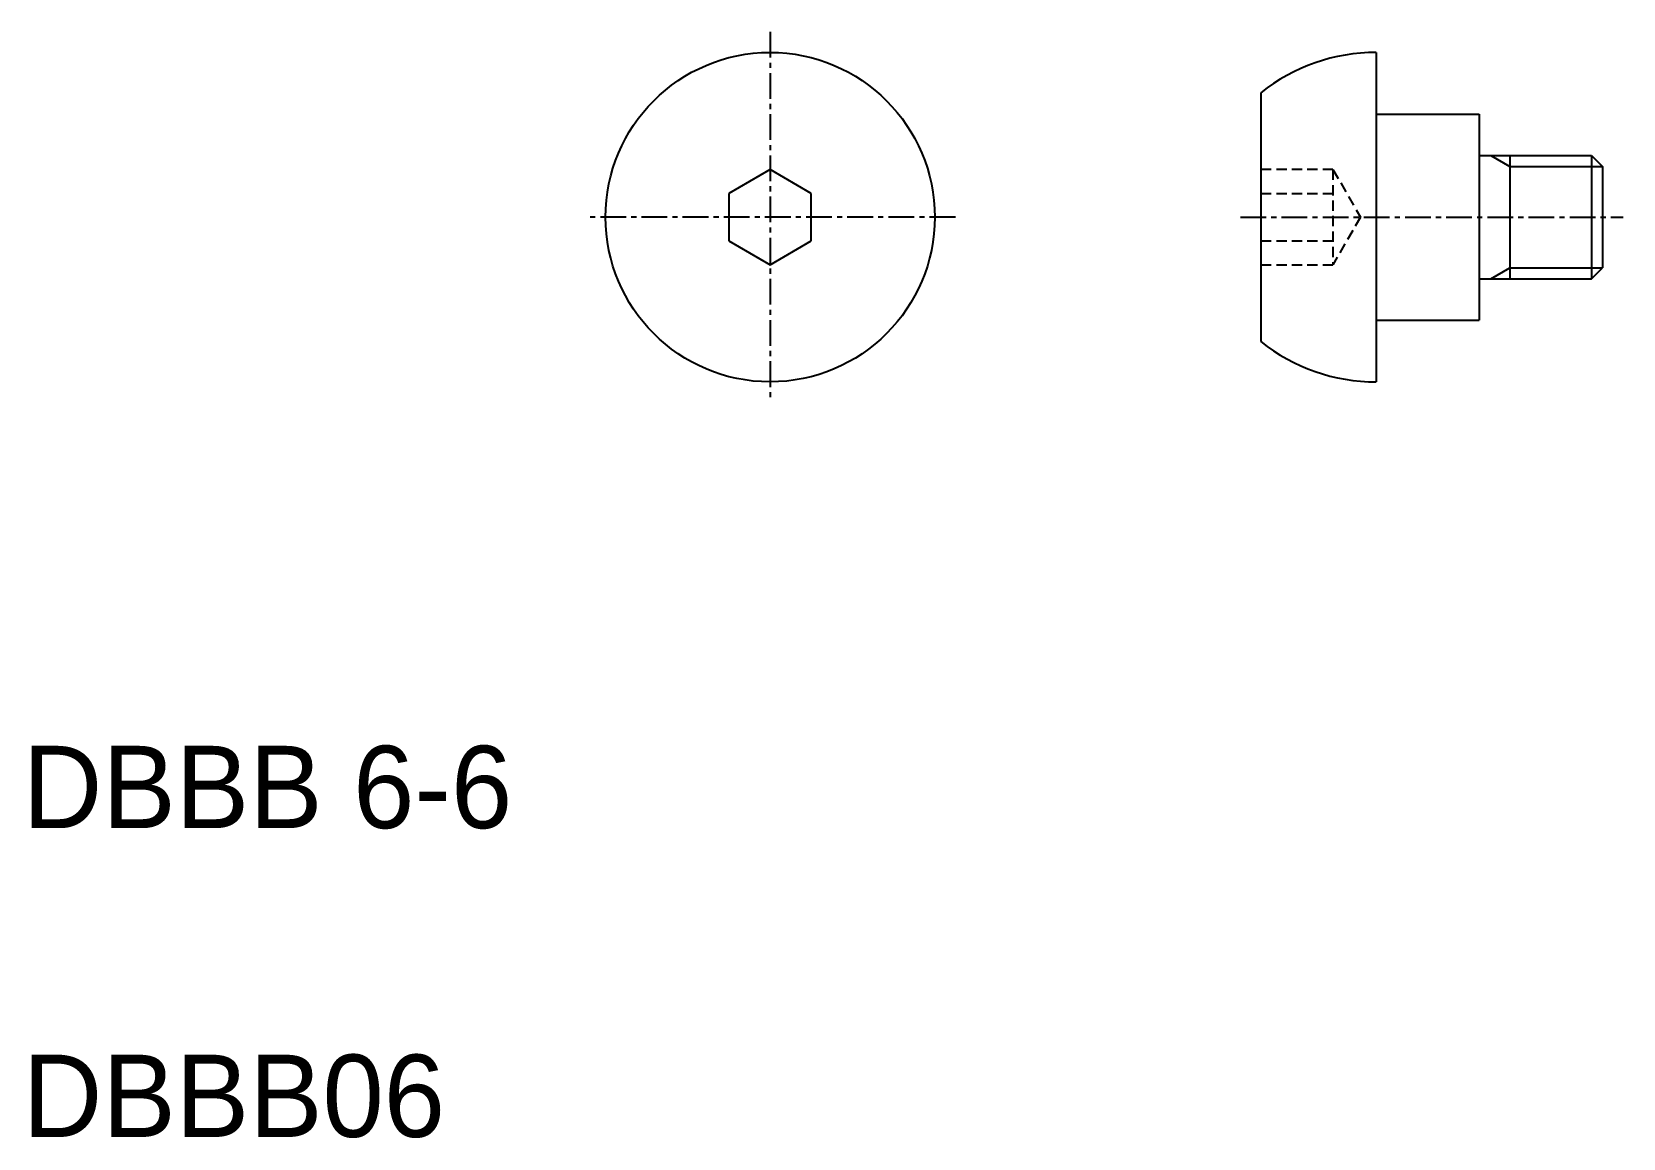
# Model space of a CAD drawing. Extents: x 10.4 to 87.8, y 9.9 to 63.7.
import ezdxf

# ---------------------------------------------------------------- set-up
doc = ezdxf.new("R2010")
doc.units = 0
doc.linetypes.add('CENTER', pattern=[2, 1.25, -0.25, 0.25, -0.25])
doc.linetypes.add('DASHED', pattern=[0.75, 0.5, -0.25])
doc.layers.get('0').update_dxf_attribs({"linetype": 'CONTINUOUS'})
doc.layers.add('CENTER', color=1, linetype='CENTER')

msp = doc.modelspace()

# ---------------------------------------------------------------- linework, layer by layer
at = {"color": 7, "linetype": 'CONTINUOUS'}
for p, q in [((75.763, 62.675), (75.763, 46.675)), ((70.163, 60.72), (70.163, 48.629)), ((75.763, 59.675), (80.763, 59.675)), ((80.763, 59.675), (80.763, 49.675)), ((80.763, 57.675), (86.221, 57.675)), ((82.263, 57.675), (82.263, 51.675)), ((86.221, 57.675), (86.221, 51.675)), ((86.221, 57.675), (86.763, 57.133)), ((46.313, 56.984), (44.313, 55.83)), ((48.313, 55.83), (46.313, 56.984)), ((86.763, 57.133), (86.763, 52.216)), ((44.313, 55.83), (44.313, 53.52)), ((48.313, 53.52), (48.313, 55.83)), ((44.313, 53.52), (46.313, 52.366)), ((46.313, 52.366), (48.313, 53.52)), ((86.221, 51.675), (86.763, 52.216)), ((80.763, 51.675), (86.221, 51.675)), ((75.763, 49.675), (80.763, 49.675))]:
    msp.add_line(p, q, dxfattribs=at)
at = {"color": 3, "linetype": 'CONTINUOUS'}
for p, q in [((81.325, 57.675), (82.263, 57.133)), ((82.263, 57.133), (86.763, 57.133)), ((81.325, 51.675), (82.263, 52.216)), ((82.263, 52.216), (86.763, 52.216))]:
    msp.add_line(p, q, dxfattribs=at)
at = {"color": 3, "linetype": 'DASHED'}
for p, q in [((73.663, 56.984), (70.163, 56.984)), ((73.663, 56.984), (74.996, 54.675)), ((73.663, 56.984), (73.663, 52.366)), ((70.163, 55.83), (73.663, 55.83)), ((74.996, 54.675), (73.663, 52.366)), ((70.163, 53.52), (73.663, 53.52)), ((70.163, 52.366), (73.663, 52.366))]:
    msp.add_line(p, q, dxfattribs=at)
at = {"color": 7, "linetype": 'CONTINUOUS'}
msp.add_circle((46.313, 54.675), 8, dxfattribs=at)
for centre, start, end in [((75.763, 53.675), 90, 128.4786), ((75.763, 55.675), 231.5214, 270)]:
    msp.add_arc(centre, 9, start, end, dxfattribs=at)
at = {"layer": 'CENTER', "color": 1, "linetype": 'CENTER'}
for p, q in [((46.313, 63.675), (46.313, 45.675)), ((55.313, 54.675), (37.313, 54.675)), ((69.163, 54.675), (87.763, 54.675))]:
    msp.add_line(p, q, dxfattribs=at)

# ---------------------------------------------------------------- texts
at = {"color": 7, "linetype": 'CONTINUOUS'}
for s, p in [('DBBB 6-6', (10, 25)), ('DBBB06', (10, 10))]:
    msp.add_text(s, height=4, dxfattribs=at).set_placement(p)

doc.saveas('drawing.dxf')
